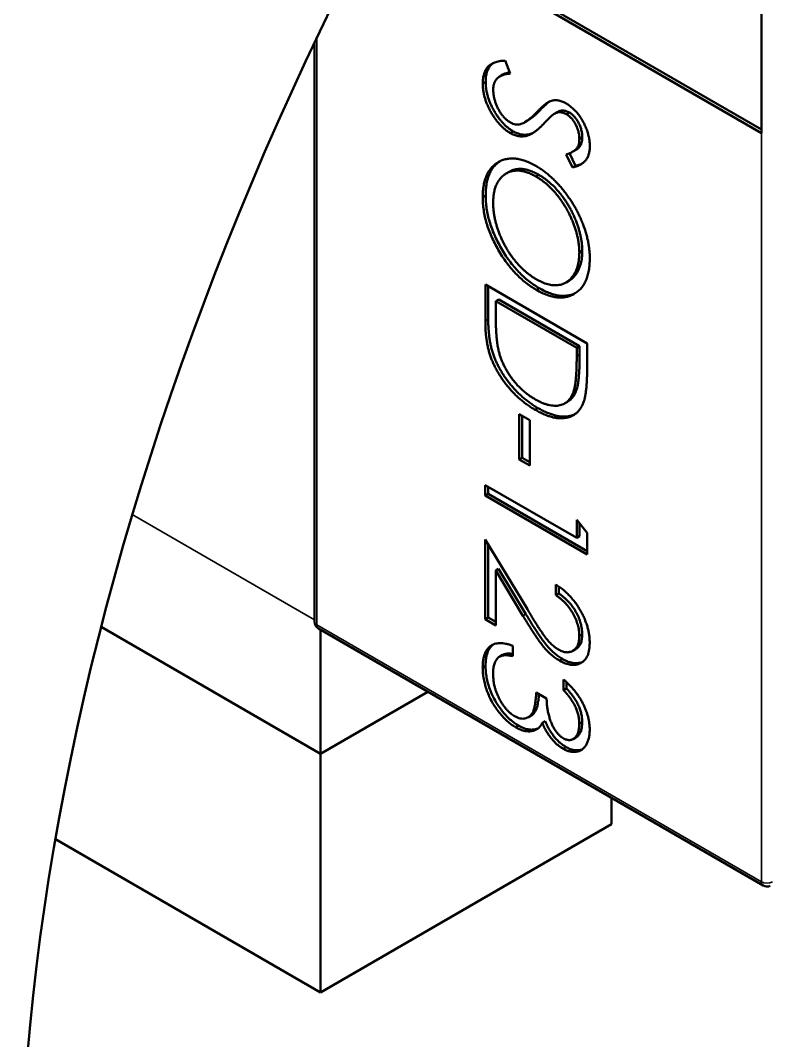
# Model space of a CAD drawing. Header units: millimetres. Extents: x 3137 to 5094, y 789 to 1822.
# Drawn here: x 4171.643 to 4173.457, y 1588.235 to 1590.714 of the extents above; entities that cross this region are included whole.
import ezdxf

# ---------------------------------------------------------------- set-up
doc = ezdxf.new("R2010")
doc.units = ezdxf.units.MM
doc.header["$LTSCALE"] = 1.8
doc.layers.add('외형선(ISO)', color=7, linetype='Continuous', lineweight=50)
doc.layers.add('좁은 외형선(ISO)', color=7, linetype='Continuous', lineweight=35)

msp = doc.modelspace()

# ---------------------------------------------------------------- linework, layer by layer
at = {"layer": '외형선(ISO)'}
for p, q in [((4172.5162, 1590.9761), (4173.4442, 1590.4401)), ((4172.5195, 1590.9824), (4173.4442, 1590.4483)), ((4173.4442, 1590.4401), (4173.4443, 1590.8075)), ((4172.358, 1590.6602), (4172.3578, 1589.2534)), ((4172.8209, 1590.616), (4172.8335, 1590.5846)), ((4172.7739, 1590.5644), (4172.7668, 1590.5603)), ((4172.8159, 1590.582), (4172.8089, 1590.5779)), ((4172.9473, 1590.4906), (4172.9402, 1590.4865)), ((4172.9774, 1590.4898), (4172.9703, 1590.4858)), ((4172.8758, 1590.4702), (4172.8687, 1590.4661)), ((4172.8409, 1590.4441), (4172.8338, 1590.44)), ((4173.0087, 1590.4298), (4173.0016, 1590.4258)), ((4172.9922, 1590.3604), (4172.9776, 1590.391)), ((4172.9929, 1590.399), (4172.9859, 1590.3949)), ((4172.9851, 1590.3563), (4172.9699, 1590.3883)), ((4172.8312, 1590.346), (4172.8241, 1590.3419)), ((4172.9922, 1590.3604), (4172.9851, 1590.3563)), ((4172.903, 1590.3386), (4172.8959, 1590.3345)), ((4172.7739, 1590.2882), (4172.7668, 1590.2841)), ((4173.0086, 1590.1536), (4173.0016, 1590.1495)), ((4172.7731, 1589.9835), (4172.7731, 1590.0721)), ((4172.7731, 1590.0721), (4173.0206, 1589.9291)), ((4172.7801, 1589.9876), (4172.7802, 1590.068)), ((4172.9764, 1590.0812), (4172.9694, 1590.0771)), ((4172.904, 1590.0632), (4172.8969, 1590.0592)), ((4172.8055, 1590.0359), (4172.7985, 1590.0318)), ((4172.9952, 1589.9181), (4172.7985, 1590.0318)), ((4172.7985, 1590.0318), (4172.7985, 1589.999)), ((4173.0023, 1589.9222), (4172.8055, 1590.0359)), ((4173.0023, 1589.9222), (4172.9952, 1589.9181)), ((4173.0023, 1589.9021), (4173.0023, 1589.9222)), ((4173.0206, 1589.9291), (4173.0206, 1589.8714)), ((4172.9952, 1589.8981), (4172.9952, 1589.9181)), ((4172.9953, 1589.8183), (4172.9882, 1589.8143)), ((4172.9007, 1589.772), (4172.8937, 1589.7679)), ((4172.973, 1589.7873), (4172.9659, 1589.7833)), ((4172.8555, 1589.757), (4172.8809, 1589.7423)), ((4172.8555, 1589.6471), (4172.8555, 1589.757)), ((4172.8626, 1589.6512), (4172.8626, 1589.7529)), ((4172.8809, 1589.7423), (4172.8809, 1589.6324)), ((4172.8626, 1589.6512), (4172.8555, 1589.6471)), ((4172.8809, 1589.6324), (4172.8555, 1589.6471)), ((4172.8809, 1589.6406), (4172.8626, 1589.6512)), ((4172.773, 1589.5592), (4172.773, 1589.5848)), ((4172.773, 1589.5848), (4172.9951, 1589.4566)), ((4172.7801, 1589.5633), (4172.7801, 1589.5808)), ((4172.7801, 1589.5633), (4172.773, 1589.5592)), ((4173.0205, 1589.4163), (4172.773, 1589.5592)), ((4173.0205, 1589.4244), (4172.7801, 1589.5633)), ((4172.9951, 1589.5005), (4173.0205, 1589.4691)), ((4172.9951, 1589.4566), (4172.9951, 1589.5005)), ((4173.0022, 1589.4606), (4173.0022, 1589.4918)), ((4172.773, 1589.2588), (4172.773, 1589.453)), ((4172.773, 1589.453), (4172.8754, 1589.283)), ((4173.0022, 1589.4606), (4172.9951, 1589.4566)), ((4173.0205, 1589.4691), (4173.0205, 1589.4163)), ((4172.78, 1589.2629), (4172.7801, 1589.4412)), ((4172.7984, 1589.3771), (4172.7983, 1589.2441)), ((4172.8054, 1589.3812), (4172.7984, 1589.3771)), ((4172.8644, 1589.2674), (4172.7984, 1589.3771)), ((4172.8715, 1589.2715), (4172.8054, 1589.3812)), ((4172.9443, 1589.3174), (4172.9443, 1589.343)), ((4172.9514, 1589.3214), (4172.9514, 1589.3384)), ((4172.9514, 1589.3214), (4172.9443, 1589.3174)), ((4172.78, 1589.2629), (4172.773, 1589.2588)), ((4172.7983, 1589.2441), (4172.773, 1589.2588)), ((4172.7983, 1589.2523), (4172.78, 1589.2629)), ((4172.3727, 1588.9322), (4171.8393, 1589.2403)), ((4172.3678, 1589.2361), (4173.4481, 1588.6122)), ((4172.3727, 1589.2333), (4172.3727, 1588.9322)), ((4173.0085, 1589.2222), (4173.0014, 1589.2181)), ((4172.8396, 1589.1947), (4172.8396, 1589.169)), ((4172.9926, 1589.1861), (4172.9855, 1589.182)), ((4172.8151, 1589.1723), (4172.8081, 1589.1682)), ((4172.9603, 1589.1624), (4172.9532, 1589.1583)), ((4172.7737, 1589.1456), (4172.7666, 1589.1415)), ((4172.9633, 1589.0866), (4172.9633, 1589.1122)), ((4172.9704, 1589.0906), (4172.9704, 1589.106)), ((4172.6334, 1589.0827), (4172.3727, 1588.9322)), ((4172.8967, 1589.0811), (4172.9221, 1589.0664)), ((4172.9704, 1589.0906), (4172.9633, 1589.0866)), ((4172.8848, 1589.0251), (4172.8778, 1589.021)), ((4172.9186, 1589.011), (4172.9115, 1589.007)), ((4173.0085, 1589.0089), (4173.0014, 1589.0048)), ((4172.8535, 1589.0006), (4172.8464, 1588.9965)), ((4172.8975, 1588.9923), (4172.8904, 1588.9882)), ((4172.9934, 1588.9719), (4172.9864, 1588.9679)), ((4172.3726, 1588.9322), (4172.3725, 1588.3525)), ((4172.9695, 1588.9483), (4172.9625, 1588.9442)), ((4173.0796, 1588.825), (4173.0796, 1588.7607)), ((4173.0796, 1588.7607), (4172.3725, 1588.3525)), ((4172.3725, 1588.3525), (4171.7281, 1588.7247))]:
    msp.add_line(p, q, dxfattribs=at)
for centre, start, end in [((4172.3778, 1589.2534), 179.9906, 239.9906), ((4173.4581, 1588.6295), 239.9906, 291.3831)]:
    msp.add_arc(centre, 0.02, start, end, dxfattribs=at)
msp.add_ellipse((4175.1786, 1589.8271), major_axis=(2.5, 4.3301), ratio=0.57735, start_param=5.497787, end_param=8.63938, dxfattribs=at)
for points, knots in [([(4172.7668, 1590.5603), (4172.7669, 1590.5625), (4172.7669, 1590.5667), (4172.7676, 1590.5727), (4172.7685, 1590.5784), (4172.7699, 1590.5836), (4172.7716, 1590.5885), (4172.7738, 1590.593), (4172.7763, 1590.5971), (4172.7792, 1590.6008), (4172.7826, 1590.6042), (4172.7866, 1590.607), (4172.791, 1590.6096), (4172.796, 1590.6117), (4172.8015, 1590.6134), (4172.8075, 1590.6147), (4172.814, 1590.6156), (4172.8186, 1590.6159), (4172.8209, 1590.616)], [0, 0, 0, 0, 0.057208, 0.113696, 0.169178, 0.224159, 0.27872, 0.333794, 0.389241, 0.445822, 0.503704, 0.564294, 0.627975, 0.695038, 0.765373, 0.839611, 0.917538, 1, 1, 1, 1]), ([(4172.7739, 1590.5644), (4172.7739, 1590.5666), (4172.774, 1590.5708), (4172.7746, 1590.5768), (4172.7755, 1590.5825), (4172.777, 1590.5877), (4172.7787, 1590.5926), (4172.7808, 1590.597), (4172.7834, 1590.6011), (4172.7863, 1590.6049), (4172.7893, 1590.6079), (4172.7914, 1590.6095), (4172.7923, 1590.6101)], [0, 0, 0, 0, 0.0572083, 0.1136961, 0.1691779, 0.2241592, 0.2787199, 0.3337942, 0.3892415, 0.4458221, 0.5037043, 0.5440459, 0.5440459, 0.5440459, 0.5440459]), ([(4172.8323, 1590.5876), (4172.8318, 1590.5875), (4172.8284, 1590.5869), (4172.8228, 1590.5854), (4172.818, 1590.5832), (4172.8159, 1590.582)], [0.1355581, 0.1355581, 0.1355581, 0.1355581, 0.1590043, 0.3046461, 0.4281712, 0.4281712, 0.4281712, 0.4281712]), ([(4172.8409, 1590.4441), (4172.8386, 1590.4454), (4172.8342, 1590.4481), (4172.8278, 1590.453), (4172.8215, 1590.4585), (4172.8155, 1590.4646), (4172.8097, 1590.4713), (4172.8041, 1590.4787), (4172.7988, 1590.4866), (4172.7937, 1590.4951), (4172.7891, 1590.5038), (4172.785, 1590.5126), (4172.7816, 1590.5214), (4172.7788, 1590.5301), (4172.7766, 1590.5388), (4172.775, 1590.5474), (4172.774, 1590.5561), (4172.7739, 1590.5616), (4172.7739, 1590.5644)], [0, 0, 0, 0, 0.061484, 0.121775, 0.18092, 0.240256, 0.300114, 0.361146, 0.423501, 0.488669, 0.553954, 0.617581, 0.680238, 0.742187, 0.804663, 0.868259, 0.93302, 1, 1, 1, 1]), ([(4172.8335, 1590.5846), (4172.8302, 1590.5842), (4172.824, 1590.5835), (4172.8155, 1590.5812), (4172.8084, 1590.5779), (4172.8025, 1590.5735), (4172.7979, 1590.5682), (4172.7946, 1590.5617), (4172.7926, 1590.5543), (4172.7923, 1590.5485), (4172.7922, 1590.5457)], [0, 0, 0, 0, 0.159004, 0.304646, 0.438547, 0.562322, 0.677433, 0.786897, 0.893611, 1, 1, 1, 1]), ([(4172.8338, 1590.44), (4172.8316, 1590.4414), (4172.8272, 1590.444), (4172.8207, 1590.449), (4172.8145, 1590.4544), (4172.8085, 1590.4605), (4172.8026, 1590.4672), (4172.7971, 1590.4746), (4172.7917, 1590.4825), (4172.7867, 1590.491), (4172.782, 1590.4997), (4172.7779, 1590.5085), (4172.7745, 1590.5173), (4172.7717, 1590.526), (4172.7695, 1590.5347), (4172.7679, 1590.5433), (4172.767, 1590.552), (4172.7669, 1590.5575), (4172.7668, 1590.5603)], [0, 0, 0, 0, 0.061484, 0.121775, 0.18092, 0.240256, 0.300114, 0.361146, 0.423501, 0.488669, 0.553954, 0.617581, 0.680238, 0.742187, 0.804663, 0.868259, 0.93302, 1, 1, 1, 1]), ([(4172.7922, 1590.5457), (4172.7923, 1590.5431), (4172.7924, 1590.5381), (4172.7935, 1590.5301), (4172.7953, 1590.522), (4172.7978, 1590.5138), (4172.8009, 1590.5057), (4172.8046, 1590.4981), (4172.8087, 1590.4909), (4172.8134, 1590.4843), (4172.8183, 1590.4785), (4172.8234, 1590.4732), (4172.8288, 1590.4689), (4172.8323, 1590.4666), (4172.8341, 1590.4655)], [0, 0, 0, 0, 0.091264, 0.18093, 0.270088, 0.360156, 0.448343, 0.532666, 0.613834, 0.693982, 0.772716, 0.849335, 0.923967, 1, 1, 1, 1]), ([(4172.8979, 1590.4904), (4172.8998, 1590.4923), (4172.9033, 1590.496), (4172.9086, 1590.501), (4172.9134, 1590.5055), (4172.9178, 1590.5092), (4172.9218, 1590.5123), (4172.9254, 1590.5149), (4172.9286, 1590.5166), (4172.9306, 1590.5174), (4172.9316, 1590.5178)], [0, 0, 0, 0, 0.181535, 0.347082, 0.495568, 0.628357, 0.74552, 0.845831, 0.930782, 1, 1, 1, 1]), ([(4172.905, 1590.4945), (4172.9068, 1590.4964), (4172.9104, 1590.5001), (4172.9156, 1590.5051), (4172.9205, 1590.5095), (4172.9249, 1590.5133), (4172.928, 1590.5157), (4172.9296, 1590.5169), (4172.9299, 1590.5171)], [0, 0, 0, 0, 0.1815353, 0.3470817, 0.4955678, 0.6283573, 0.7455197, 0.7689274, 0.7689274, 0.7689274, 0.7689274]), ([(4172.9316, 1590.5178), (4172.933, 1590.5182), (4172.9359, 1590.519), (4172.9404, 1590.5197), (4172.945, 1590.5199), (4172.9497, 1590.5193), (4172.9544, 1590.5184), (4172.9593, 1590.5169), (4172.9642, 1590.5148), (4172.9676, 1590.5129), (4172.9693, 1590.512)], [0, 0, 0, 0, 0.133507, 0.262559, 0.388264, 0.512667, 0.633722, 0.755394, 0.877553, 1, 1, 1, 1]), ([(4172.8584, 1590.4617), (4172.8599, 1590.4622), (4172.8628, 1590.4631), (4172.8673, 1590.4652), (4172.8718, 1590.468), (4172.8767, 1590.4712), (4172.8817, 1590.4752), (4172.887, 1590.4796), (4172.8924, 1590.4848), (4172.896, 1590.4885), (4172.8979, 1590.4904)], [0, 0, 0, 0, 0.090279, 0.18953, 0.299198, 0.418926, 0.548376, 0.688136, 0.839084, 1, 1, 1, 1]), ([(4172.8758, 1590.4702), (4172.8768, 1590.4707), (4172.8794, 1590.4724), (4172.8838, 1590.4753), (4172.8888, 1590.4792), (4172.8941, 1590.4837), (4172.8995, 1590.4889), (4172.9031, 1590.4926), (4172.905, 1590.4945)], [0.2277541, 0.2277541, 0.2277541, 0.2277541, 0.2991979, 0.4189259, 0.5483763, 0.6881364, 0.8390835, 1, 1, 1, 1]), ([(4172.9703, 1590.4858), (4172.969, 1590.4865), (4172.9663, 1590.488), (4172.9624, 1590.4893), (4172.9585, 1590.4904), (4172.9546, 1590.4909), (4172.9507, 1590.4906), (4172.9466, 1590.4896), (4172.9425, 1590.4879), (4172.9397, 1590.4863), (4172.9383, 1590.4854)], [0, 0, 0, 0, 0.107285, 0.214746, 0.322939, 0.434116, 0.553412, 0.686073, 0.834256, 1, 1, 1, 1]), ([(4172.9774, 1590.4898), (4172.976, 1590.4906), (4172.9734, 1590.492), (4172.9695, 1590.4934), (4172.9656, 1590.4945), (4172.9617, 1590.4949), (4172.9577, 1590.4947), (4172.9537, 1590.4937), (4172.9495, 1590.492), (4172.9468, 1590.4903), (4172.9454, 1590.4895)], [0, 0, 0, 0, 0.107285, 0.214746, 0.322939, 0.434116, 0.553412, 0.686073, 0.834256, 1, 1, 1, 1]), ([(4172.9693, 1590.512), (4172.9719, 1590.5104), (4172.9771, 1590.5072), (4172.9846, 1590.501), (4172.9919, 1590.494), (4172.9987, 1590.4862), (4173.0049, 1590.4775), (4173.0106, 1590.4683), (4173.0154, 1590.4585), (4173.0196, 1590.4484), (4173.0228, 1590.4381), (4173.0253, 1590.4279), (4173.0267, 1590.4178), (4173.0269, 1590.4115), (4173.027, 1590.4082)], [0, 0, 0, 0, 0.083785, 0.16578, 0.24628, 0.327461, 0.408797, 0.489715, 0.571376, 0.655523, 0.741019, 0.826547, 0.911989, 1, 1, 1, 1]), ([(4173.0087, 1590.4298), (4173.0086, 1590.4328), (4173.0084, 1590.4386), (4173.0066, 1590.4478), (4173.0038, 1590.4567), (4172.9998, 1590.4652), (4172.9951, 1590.4731), (4172.9897, 1590.48), (4172.9837, 1590.4858), (4172.9795, 1590.4885), (4172.9774, 1590.4898)], [0, 0, 0, 0, 0.143073, 0.275903, 0.402371, 0.528414, 0.650356, 0.765895, 0.880774, 1, 1, 1, 1]), ([(4172.8341, 1590.4655), (4172.8362, 1590.4644), (4172.8404, 1590.4622), (4172.8466, 1590.4607), (4172.8527, 1590.4604), (4172.8565, 1590.4613), (4172.8584, 1590.4617)], [0, 0, 0, 0, 0.234723, 0.477158, 0.728556, 1, 1, 1, 1]), ([(4172.9383, 1590.4854), (4172.9378, 1590.485), (4172.9367, 1590.4842), (4172.9348, 1590.4826), (4172.9325, 1590.4803), (4172.9296, 1590.4776), (4172.9263, 1590.4743), (4172.9225, 1590.4704), (4172.9182, 1590.466), (4172.9153, 1590.4629), (4172.9137, 1590.4612)], [0, 0, 0, 0, 0.052594, 0.124952, 0.218094, 0.333502, 0.468789, 0.624938, 0.801683, 1, 1, 1, 1]), ([(4173.0016, 1590.4258), (4173.0015, 1590.4288), (4173.0014, 1590.4345), (4172.9996, 1590.4437), (4172.9967, 1590.4526), (4172.9927, 1590.4611), (4172.988, 1590.4691), (4172.9826, 1590.476), (4172.9766, 1590.4817), (4172.9724, 1590.4844), (4172.9703, 1590.4858)], [0, 0, 0, 0, 0.143073, 0.275903, 0.402371, 0.528414, 0.650356, 0.765895, 0.880774, 1, 1, 1, 1]), ([(4172.9137, 1590.4612), (4172.9117, 1590.4592), (4172.9079, 1590.4554), (4172.9022, 1590.4502), (4172.8967, 1590.4456), (4172.8913, 1590.4418), (4172.8861, 1590.4385), (4172.881, 1590.4359), (4172.8761, 1590.4339), (4172.8699, 1590.4324), (4172.8622, 1590.4316), (4172.8527, 1590.4325), (4172.8433, 1590.4351), (4172.8369, 1590.4384), (4172.8338, 1590.44)], [0, 0, 0, 0, 0.096972, 0.187773, 0.272396, 0.351321, 0.424335, 0.491909, 0.554233, 0.611268, 0.716348, 0.81454, 0.908495, 1, 1, 1, 1]), ([(4172.89, 1590.441), (4172.8893, 1590.4407), (4172.887, 1590.4396), (4172.8832, 1590.438), (4172.8769, 1590.4365), (4172.8692, 1590.4357), (4172.8598, 1590.4366), (4172.8504, 1590.4392), (4172.844, 1590.4425), (4172.8409, 1590.4441)], [0.4645023, 0.4645023, 0.4645023, 0.4645023, 0.4919088, 0.5542332, 0.6112677, 0.7163478, 0.8145401, 0.9084955, 1, 1, 1, 1]), ([(4172.9699, 1590.3883), (4172.9714, 1590.3888), (4172.9745, 1590.3897), (4172.9787, 1590.3914), (4172.9825, 1590.393), (4172.9859, 1590.3949), (4172.9889, 1590.3967), (4172.9915, 1590.3986), (4172.9936, 1590.4007), (4172.996, 1590.4035), (4172.9983, 1590.4073), (4173.0002, 1590.4127), (4173.0014, 1590.4189), (4173.0015, 1590.4235), (4173.0016, 1590.4258)], [0, 0, 0, 0, 0.098469, 0.189629, 0.274184, 0.352183, 0.423199, 0.488551, 0.548473, 0.60144, 0.701198, 0.799592, 0.898545, 1, 1, 1, 1]), ([(4172.9929, 1590.399), (4172.993, 1590.399), (4172.994, 1590.3996), (4172.9959, 1590.4008), (4172.9985, 1590.4027), (4173.0007, 1590.4048), (4173.003, 1590.4076), (4173.0053, 1590.4114), (4173.0073, 1590.4168), (4173.0085, 1590.423), (4173.0086, 1590.4275), (4173.0087, 1590.4298)], [0.3504113, 0.3504113, 0.3504113, 0.3504113, 0.3521832, 0.4231989, 0.4885509, 0.5484733, 0.6014402, 0.7011981, 0.7995918, 0.8985451, 1, 1, 1, 1]), ([(4173.027, 1590.4082), (4173.0269, 1590.4049), (4173.0267, 1590.3983), (4173.025, 1590.3895), (4173.0221, 1590.3817), (4173.0188, 1590.3759), (4173.0156, 1590.3719), (4173.0126, 1590.369), (4173.0092, 1590.3664), (4173.0053, 1590.3639), (4173.0009, 1590.3617), (4172.9961, 1590.3597), (4172.9908, 1590.3578), (4172.987, 1590.3568), (4172.9851, 1590.3563)], [0, 0, 0, 0, 0.107233, 0.213252, 0.31883, 0.426794, 0.483646, 0.543604, 0.608308, 0.677127, 0.750686, 0.828713, 0.91219, 1, 1, 1, 1]), ([(4172.7668, 1590.2841), (4172.7669, 1590.2892), (4172.7671, 1590.2993), (4172.769, 1590.3132), (4172.7719, 1590.3259), (4172.776, 1590.3373), (4172.7813, 1590.3473), (4172.7879, 1590.3561), (4172.7956, 1590.3635), (4172.8044, 1590.3696), (4172.8139, 1590.3742), (4172.8242, 1590.3772), (4172.8349, 1590.3785), (4172.8462, 1590.3782), (4172.8578, 1590.3763), (4172.8701, 1590.3726), (4172.8828, 1590.3674), (4172.8914, 1590.3627), (4172.8958, 1590.3602)], [0, 0, 0, 0, 0.065819, 0.129747, 0.192072, 0.253459, 0.31457, 0.37628, 0.439026, 0.503267, 0.567493, 0.629705, 0.691, 0.751452, 0.812004, 0.87315, 0.935635, 1, 1, 1, 1]), ([(4172.7739, 1590.2882), (4172.774, 1590.2933), (4172.7742, 1590.3034), (4172.776, 1590.3173), (4172.7789, 1590.33), (4172.7831, 1590.3414), (4172.7884, 1590.3514), (4172.7949, 1590.3602), (4172.8018, 1590.3667), (4172.8065, 1590.3702), (4172.8084, 1590.3715)], [0, 0, 0, 0, 0.0658189, 0.1297465, 0.192072, 0.2534594, 0.3145696, 0.3762799, 0.4390257, 0.4809771, 0.4809771, 0.4809771, 0.4809771]), ([(4173.0089, 1590.3663), (4173.0086, 1590.3662), (4173.0068, 1590.3653), (4173.0031, 1590.3638), (4172.9979, 1590.3619), (4172.9941, 1590.3609), (4172.9922, 1590.3604)], [0.7360562, 0.7360562, 0.7360562, 0.7360562, 0.7506856, 0.8287134, 0.9121903, 1, 1, 1, 1]), ([(4172.8959, 1590.3345), (4172.8923, 1590.3365), (4172.8853, 1590.3404), (4172.875, 1590.3445), (4172.8651, 1590.3475), (4172.8556, 1590.3489), (4172.8465, 1590.349), (4172.8379, 1590.3477), (4172.8298, 1590.345), (4172.8221, 1590.3409), (4172.8151, 1590.3357), (4172.809, 1590.3294), (4172.8038, 1590.3222), (4172.7995, 1590.3138), (4172.7962, 1590.3045), (4172.7939, 1590.2941), (4172.7924, 1590.2828), (4172.7922, 1590.2746), (4172.7922, 1590.2705)], [0, 0, 0, 0, 0.064504, 0.126899, 0.187747, 0.24815, 0.308586, 0.369583, 0.431827, 0.49618, 0.560668, 0.623504, 0.68526, 0.746537, 0.808327, 0.870486, 0.934317, 1, 1, 1, 1]), ([(4172.903, 1590.3386), (4172.8994, 1590.3406), (4172.8924, 1590.3444), (4172.8821, 1590.3486), (4172.8721, 1590.3516), (4172.8627, 1590.353), (4172.8536, 1590.3531), (4172.845, 1590.3518), (4172.8375, 1590.3493), (4172.8331, 1590.3471), (4172.8312, 1590.346)], [0, 0, 0, 0, 0.064504, 0.1268993, 0.1877465, 0.2481497, 0.3085861, 0.369583, 0.431827, 0.4799365, 0.4799365, 0.4799365, 0.4799365]), ([(4172.8958, 1590.3602), (4172.8987, 1590.3585), (4172.9046, 1590.355), (4172.9133, 1590.349), (4172.9218, 1590.3425), (4172.9302, 1590.3355), (4172.9384, 1590.3279), (4172.9465, 1590.3199), (4172.9543, 1590.3113), (4172.962, 1590.3022), (4172.9694, 1590.2928), (4172.9764, 1590.283), (4172.9831, 1590.2732), (4172.9892, 1590.263), (4172.995, 1590.2527), (4173.0003, 1590.2421), (4173.0053, 1590.2313), (4173.0098, 1590.2204), (4173.0138, 1590.2094), (4173.0173, 1590.1985), (4173.0203, 1590.1877), (4173.0227, 1590.1771), (4173.0246, 1590.1666), (4173.0259, 1590.1563), (4173.0268, 1590.146), (4173.0269, 1590.1394), (4173.027, 1590.1361)], [0, 0, 0, 0, 0.043209, 0.085873, 0.12812, 0.170152, 0.211918, 0.253753, 0.296006, 0.338443, 0.381015, 0.42282, 0.464089, 0.505126, 0.545975, 0.586985, 0.628339, 0.670084, 0.711992, 0.753039, 0.794049, 0.834886, 0.875498, 0.916547, 0.958004, 1, 1, 1, 1]), ([(4173.0016, 1590.1495), (4173.0015, 1590.1522), (4173.0015, 1590.1577), (4173.0007, 1590.1661), (4172.9997, 1590.1747), (4172.9981, 1590.1834), (4172.9961, 1590.1922), (4172.9937, 1590.2012), (4172.9908, 1590.2104), (4172.9875, 1590.2196), (4172.9838, 1590.2288), (4172.9798, 1590.2378), (4172.9755, 1590.2467), (4172.9709, 1590.2552), (4172.9659, 1590.2636), (4172.9607, 1590.2718), (4172.9552, 1590.2797), (4172.9493, 1590.2873), (4172.9433, 1590.2947), (4172.937, 1590.3017), (4172.9306, 1590.3082), (4172.924, 1590.3143), (4172.9172, 1590.3201), (4172.9103, 1590.3253), (4172.9031, 1590.3303), (4172.8983, 1590.3331), (4172.8959, 1590.3345)], [0, 0, 0, 0, 0.042023, 0.083645, 0.124984, 0.166247, 0.207702, 0.249631, 0.291742, 0.334743, 0.37746, 0.419556, 0.461044, 0.502096, 0.542891, 0.583801, 0.624864, 0.666225, 0.707399, 0.748557, 0.789655, 0.83074, 0.87207, 0.913993, 0.956498, 1, 1, 1, 1]), ([(4173.0086, 1590.1536), (4173.0086, 1590.1563), (4173.0086, 1590.1618), (4173.0078, 1590.1702), (4173.0067, 1590.1788), (4173.0052, 1590.1874), (4173.0031, 1590.1963), (4173.0008, 1590.2053), (4172.9978, 1590.2145), (4172.9945, 1590.2237), (4172.9909, 1590.2329), (4172.9869, 1590.2419), (4172.9826, 1590.2507), (4172.9779, 1590.2593), (4172.973, 1590.2677), (4172.9678, 1590.2759), (4172.9622, 1590.2838), (4172.9564, 1590.2914), (4172.9503, 1590.2987), (4172.9441, 1590.3058), (4172.9376, 1590.3123), (4172.931, 1590.3184), (4172.9243, 1590.3242), (4172.9173, 1590.3294), (4172.9102, 1590.3344), (4172.9054, 1590.3372), (4172.903, 1590.3386)], [0, 0, 0, 0, 0.042023, 0.083645, 0.124984, 0.166247, 0.207702, 0.249631, 0.291742, 0.334743, 0.37746, 0.419556, 0.461044, 0.502096, 0.542891, 0.583801, 0.624864, 0.666225, 0.707399, 0.748557, 0.789655, 0.83074, 0.87207, 0.913993, 0.956498, 1, 1, 1, 1]), ([(4172.8969, 1590.0592), (4172.8925, 1590.0619), (4172.8837, 1590.0672), (4172.8708, 1590.0768), (4172.8585, 1590.0873), (4172.8466, 1590.0989), (4172.8352, 1590.1116), (4172.8244, 1590.1254), (4172.8141, 1590.1403), (4172.8045, 1590.156), (4172.7957, 1590.1721), (4172.788, 1590.1884), (4172.7813, 1590.2046), (4172.7761, 1590.2208), (4172.7718, 1590.2368), (4172.769, 1590.2528), (4172.7671, 1590.2687), (4172.7669, 1590.2789), (4172.7668, 1590.2841)], [0, 0, 0, 0, 0.065227, 0.128569, 0.19032, 0.251378, 0.312388, 0.373789, 0.436431, 0.500567, 0.564687, 0.627136, 0.688455, 0.749246, 0.810155, 0.871671, 0.934773, 1, 1, 1, 1]), ([(4172.904, 1590.0632), (4172.8996, 1590.0659), (4172.8908, 1590.0713), (4172.8779, 1590.0808), (4172.8655, 1590.0913), (4172.8537, 1590.103), (4172.8423, 1590.1157), (4172.8315, 1590.1295), (4172.8212, 1590.1443), (4172.8116, 1590.16), (4172.8027, 1590.1762), (4172.795, 1590.1925), (4172.7884, 1590.2087), (4172.7831, 1590.2249), (4172.7789, 1590.2409), (4172.776, 1590.2568), (4172.7742, 1590.2727), (4172.774, 1590.283), (4172.7739, 1590.2882)], [0, 0, 0, 0, 0.065227, 0.128569, 0.19032, 0.251378, 0.312388, 0.373789, 0.436431, 0.500567, 0.564687, 0.627136, 0.688455, 0.749246, 0.810155, 0.871671, 0.934773, 1, 1, 1, 1]), ([(4172.7922, 1590.2705), (4172.7922, 1590.2676), (4172.7923, 1590.262), (4172.7929, 1590.2533), (4172.794, 1590.2444), (4172.7956, 1590.2355), (4172.7975, 1590.2266), (4172.7998, 1590.2175), (4172.8027, 1590.2084), (4172.8059, 1590.1991), (4172.8095, 1590.19), (4172.8134, 1590.181), (4172.8177, 1590.1723), (4172.8222, 1590.1637), (4172.8271, 1590.1554), (4172.8323, 1590.1473), (4172.8379, 1590.1395), (4172.8437, 1590.1318), (4172.8497, 1590.1245), (4172.856, 1590.1175), (4172.8624, 1590.111), (4172.869, 1590.1049), (4172.8758, 1590.0992), (4172.8827, 1590.094), (4172.8898, 1590.089), (4172.8946, 1590.0862), (4172.897, 1590.0848)], [0, 0, 0, 0, 0.043633, 0.086538, 0.129177, 0.171436, 0.213416, 0.255266, 0.297369, 0.339941, 0.382347, 0.423953, 0.464871, 0.505572, 0.546003, 0.586568, 0.627065, 0.668271, 0.709549, 0.750428, 0.791096, 0.832027, 0.873136, 0.914611, 0.956956, 1, 1, 1, 1]), ([(4172.897, 1590.0848), (4172.8994, 1590.0834), (4172.9042, 1590.0807), (4172.9112, 1590.0775), (4172.9181, 1590.0748), (4172.9248, 1590.0727), (4172.9313, 1590.0712), (4172.9376, 1590.0704), (4172.9438, 1590.0702), (4172.9497, 1590.0705), (4172.9555, 1590.0715), (4172.961, 1590.0731), (4172.9661, 1590.0753), (4172.971, 1590.0779), (4172.9756, 1590.0813), (4172.9798, 1590.0852), (4172.9838, 1590.0897), (4172.9874, 1590.0948), (4172.9908, 1590.1003), (4172.9936, 1590.1062), (4172.9961, 1590.1125), (4172.9981, 1590.1191), (4172.9997, 1590.1262), (4173.0007, 1590.1336), (4173.0015, 1590.1413), (4173.0015, 1590.1468), (4173.0016, 1590.1495)], [0, 0, 0, 0, 0.042915, 0.08513, 0.126473, 0.167453, 0.207976, 0.248249, 0.28875, 0.32967, 0.370537, 0.411129, 0.451819, 0.492406, 0.533486, 0.575263, 0.617441, 0.660672, 0.70394, 0.746868, 0.789079, 0.831104, 0.873238, 0.915166, 0.957381, 1, 1, 1, 1]), ([(4172.9764, 1590.0812), (4172.977, 1590.0815), (4172.9791, 1590.0828), (4172.9826, 1590.0854), (4172.9869, 1590.0893), (4172.9909, 1590.0938), (4172.9945, 1590.0989), (4172.9978, 1590.1044), (4173.0007, 1590.1103), (4173.0031, 1590.1166), (4173.0052, 1590.1232), (4173.0067, 1590.1303), (4173.0078, 1590.1377), (4173.0086, 1590.1454), (4173.0086, 1590.1509), (4173.0086, 1590.1536)], [0.4790833, 0.4790833, 0.4790833, 0.4790833, 0.4924059, 0.5334859, 0.5752631, 0.6174406, 0.6606717, 0.7039402, 0.7468675, 0.7890793, 0.831104, 0.873238, 0.9151658, 0.9573807, 1, 1, 1, 1]), ([(4173.027, 1590.1361), (4173.0268, 1590.1309), (4173.0266, 1590.1206), (4173.0249, 1590.1064), (4173.0218, 1590.0935), (4173.0178, 1590.0818), (4173.0125, 1590.0717), (4173.006, 1590.0628), (4172.9983, 1590.0553), (4172.9895, 1590.0492), (4172.9799, 1590.0446), (4172.9697, 1590.0415), (4172.9589, 1590.0402), (4172.9476, 1590.0406), (4172.9357, 1590.0426), (4172.9232, 1590.0465), (4172.9103, 1590.0518), (4172.9014, 1590.0567), (4172.8969, 1590.0592)], [0, 0, 0, 0, 0.06657, 0.130749, 0.193413, 0.254989, 0.316114, 0.377262, 0.439401, 0.502971, 0.566525, 0.628231, 0.689091, 0.749345, 0.81017, 0.87161, 0.934869, 1, 1, 1, 1]), ([(4172.9926, 1590.0515), (4172.9907, 1590.0505), (4172.9856, 1590.0482), (4172.9768, 1590.0456), (4172.966, 1590.0443), (4172.9546, 1590.0447), (4172.9428, 1590.0467), (4172.9303, 1590.0506), (4172.9173, 1590.0559), (4172.9085, 1590.0608), (4172.904, 1590.0632)], [0.5285381, 0.5285381, 0.5285381, 0.5285381, 0.566525, 0.6282311, 0.6890906, 0.7493447, 0.8101696, 0.8716098, 0.9348692, 1, 1, 1, 1]), ([(4172.7985, 1589.999), (4172.7985, 1589.9942), (4172.7985, 1589.9852), (4172.7988, 1589.972), (4172.7993, 1589.9598), (4172.8, 1589.9486), (4172.8009, 1589.9384), (4172.8019, 1589.9293), (4172.8031, 1589.9212), (4172.8042, 1589.916), (4172.8047, 1589.9137)], [0, 0, 0, 0, 0.171901, 0.330628, 0.475549, 0.606746, 0.725024, 0.829742, 0.921323, 1, 1, 1, 1]), ([(4172.8937, 1589.7679), (4172.8906, 1589.7698), (4172.8846, 1589.7733), (4172.8757, 1589.7794), (4172.8671, 1589.7857), (4172.8588, 1589.7925), (4172.8507, 1589.7997), (4172.8429, 1589.8074), (4172.8354, 1589.8153), (4172.8282, 1589.8237), (4172.8214, 1589.8323), (4172.815, 1589.841), (4172.8091, 1589.8498), (4172.8036, 1589.8587), (4172.7987, 1589.8676), (4172.7941, 1589.8766), (4172.7901, 1589.8857), (4172.7864, 1589.895), (4172.7832, 1589.9045), (4172.7805, 1589.9144), (4172.7782, 1589.9247), (4172.7763, 1589.9356), (4172.7748, 1589.9469), (4172.7738, 1589.9587), (4172.7732, 1589.9711), (4172.7731, 1589.9793), (4172.7731, 1589.9835)], [0, 0, 0, 0, 0.046081, 0.090807, 0.134295, 0.177024, 0.218823, 0.260244, 0.30108, 0.341614, 0.381583, 0.42012, 0.458075, 0.494738, 0.531195, 0.566934, 0.602713, 0.638327, 0.674853, 0.713467, 0.754442, 0.797815, 0.843989, 0.893072, 0.944963, 1, 1, 1, 1]), ([(4172.9007, 1589.772), (4172.8977, 1589.7738), (4172.8917, 1589.7774), (4172.8828, 1589.7835), (4172.8742, 1589.7898), (4172.8658, 1589.7966), (4172.8578, 1589.8038), (4172.85, 1589.8114), (4172.8425, 1589.8194), (4172.8353, 1589.8278), (4172.8285, 1589.8364), (4172.8221, 1589.8451), (4172.8162, 1589.8539), (4172.8107, 1589.8628), (4172.8057, 1589.8717), (4172.8012, 1589.8807), (4172.7971, 1589.8898), (4172.7934, 1589.899), (4172.7902, 1589.9085), (4172.7875, 1589.9184), (4172.7853, 1589.9288), (4172.7834, 1589.9397), (4172.7819, 1589.951), (4172.7809, 1589.9628), (4172.7802, 1589.9751), (4172.7802, 1589.9834), (4172.7801, 1589.9876)], [0, 0, 0, 0, 0.046081, 0.090807, 0.134295, 0.177024, 0.218823, 0.260244, 0.30108, 0.341614, 0.381583, 0.42012, 0.458075, 0.494738, 0.531195, 0.566934, 0.602713, 0.638327, 0.674853, 0.713467, 0.754442, 0.797815, 0.843989, 0.893072, 0.944963, 1, 1, 1, 1]), ([(4172.8047, 1589.9137), (4172.8055, 1589.9106), (4172.8071, 1589.9045), (4172.81, 1589.8954), (4172.8134, 1589.8866), (4172.8172, 1589.8778), (4172.8214, 1589.8693), (4172.8261, 1589.8609), (4172.8313, 1589.8527), (4172.8369, 1589.8447), (4172.8429, 1589.8369), (4172.8492, 1589.8295), (4172.8558, 1589.8225), (4172.8628, 1589.8159), (4172.8701, 1589.8097), (4172.8777, 1589.8039), (4172.8856, 1589.7984), (4172.891, 1589.7952), (4172.8937, 1589.7936)], [0, 0, 0, 0, 0.062415, 0.123338, 0.183125, 0.241783, 0.300579, 0.35968, 0.418882, 0.479531, 0.540851, 0.602303, 0.664463, 0.727806, 0.792895, 0.859672, 0.928464, 1, 1, 1, 1]), ([(4172.9882, 1589.8143), (4172.9888, 1589.8163), (4172.99, 1589.8207), (4172.9914, 1589.8283), (4172.9925, 1589.8369), (4172.9935, 1589.8468), (4172.9942, 1589.8579), (4172.9948, 1589.8702), (4172.9951, 1589.8837), (4172.9952, 1589.8931), (4172.9952, 1589.8981)], [0, 0, 0, 0, 0.084319, 0.179285, 0.286583, 0.405111, 0.535593, 0.67819, 0.832976, 1, 1, 1, 1]), ([(4172.9953, 1589.8183), (4172.9959, 1589.8204), (4172.9971, 1589.8248), (4172.9984, 1589.8323), (4172.9996, 1589.841), (4173.0006, 1589.8509), (4173.0013, 1589.862), (4173.0019, 1589.8743), (4173.0022, 1589.8878), (4173.0022, 1589.8972), (4173.0023, 1589.9021)], [0, 0, 0, 0, 0.084319, 0.179285, 0.286583, 0.405111, 0.535593, 0.67819, 0.832976, 1, 1, 1, 1]), ([(4173.0206, 1589.8714), (4173.0205, 1589.8664), (4173.0205, 1589.8568), (4173.0201, 1589.843), (4173.0194, 1589.8304), (4173.0184, 1589.8191), (4173.0172, 1589.809), (4173.0157, 1589.8001), (4173.0139, 1589.7925), (4173.0124, 1589.788), (4173.0116, 1589.7859)], [0, 0, 0, 0, 0.164289, 0.317406, 0.458844, 0.589367, 0.707831, 0.81577, 0.91288, 1, 1, 1, 1]), ([(4172.8937, 1589.7936), (4172.8966, 1589.7919), (4172.9023, 1589.7887), (4172.9107, 1589.7849), (4172.9187, 1589.7818), (4172.9264, 1589.7796), (4172.9338, 1589.7781), (4172.9408, 1589.7775), (4172.9476, 1589.7775), (4172.954, 1589.7786), (4172.96, 1589.7803), (4172.9655, 1589.7828), (4172.9705, 1589.7862), (4172.9752, 1589.7901), (4172.9792, 1589.7951), (4172.9827, 1589.8006), (4172.9858, 1589.8071), (4172.9874, 1589.8118), (4172.9882, 1589.8143)], [0, 0, 0, 0, 0.070151, 0.137813, 0.203226, 0.267174, 0.330024, 0.391794, 0.453084, 0.514334, 0.575, 0.634865, 0.694116, 0.753442, 0.813126, 0.87408, 0.936007, 1, 1, 1, 1]), ([(4172.973, 1589.7873), (4172.9746, 1589.7882), (4172.9778, 1589.7904), (4172.9822, 1589.7942), (4172.9862, 1589.7991), (4172.9898, 1589.8047), (4172.9929, 1589.8112), (4172.9945, 1589.8159), (4172.9953, 1589.8183)], [0.6402326, 0.6402326, 0.6402326, 0.6402326, 0.6941163, 0.7534416, 0.8131258, 0.8740797, 0.936007, 1, 1, 1, 1]), ([(4173.0116, 1589.7859), (4173.0105, 1589.7832), (4173.0084, 1589.778), (4173.0043, 1589.771), (4172.9997, 1589.7649), (4172.9945, 1589.7596), (4172.9887, 1589.7554), (4172.9824, 1589.7519), (4172.9754, 1589.7494), (4172.9679, 1589.7478), (4172.96, 1589.747), (4172.9516, 1589.7472), (4172.9428, 1589.7483), (4172.9337, 1589.7504), (4172.9242, 1589.7533), (4172.9144, 1589.7573), (4172.9041, 1589.7621), (4172.8972, 1589.766), (4172.8937, 1589.7679)], [0, 0, 0, 0, 0.061545, 0.121694, 0.181155, 0.239875, 0.298702, 0.357647, 0.417605, 0.478494, 0.540407, 0.602345, 0.665004, 0.728559, 0.793651, 0.860534, 0.929236, 1, 1, 1, 1]), ([(4172.99, 1589.7564), (4172.9898, 1589.7563), (4172.9874, 1589.7552), (4172.9825, 1589.7535), (4172.975, 1589.7519), (4172.967, 1589.7511), (4172.9587, 1589.7512), (4172.9499, 1589.7524), (4172.9408, 1589.7545), (4172.9313, 1589.7574), (4172.9214, 1589.7614), (4172.9112, 1589.7662), (4172.9043, 1589.7701), (4172.9007, 1589.772)], [0.3522981, 0.3522981, 0.3522981, 0.3522981, 0.3576474, 0.4176048, 0.478494, 0.5404071, 0.602345, 0.6650043, 0.7285593, 0.7936505, 0.8605343, 0.929236, 1, 1, 1, 1]), ([(4172.9443, 1589.343), (4172.9473, 1589.3411), (4172.9531, 1589.3375), (4172.9615, 1589.3311), (4172.9696, 1589.3242), (4172.9772, 1589.3167), (4172.9844, 1589.3086), (4172.9913, 1589.3), (4172.9977, 1589.2908), (4173.0037, 1589.2812), (4173.0091, 1589.2713), (4173.0139, 1589.2613), (4173.0178, 1589.2513), (4173.0212, 1589.2414), (4173.0237, 1589.2315), (4173.0255, 1589.2216), (4173.0266, 1589.2117), (4173.0267, 1589.2054), (4173.0268, 1589.2022)], [0, 0, 0, 0, 0.068791, 0.135103, 0.198979, 0.261904, 0.323495, 0.385195, 0.446969, 0.509765, 0.572251, 0.633405, 0.693251, 0.752583, 0.812579, 0.873275, 0.93555, 1, 1, 1, 1]), ([(4173.0014, 1589.2181), (4173.0014, 1589.2204), (4173.0013, 1589.2249), (4173.0006, 1589.2317), (4172.9994, 1589.2385), (4172.9977, 1589.2454), (4172.9957, 1589.2521), (4172.9931, 1589.2589), (4172.99, 1589.2657), (4172.9865, 1589.2724), (4172.9826, 1589.279), (4172.9782, 1589.2853), (4172.9735, 1589.2914), (4172.9684, 1589.2972), (4172.9629, 1589.3027), (4172.957, 1589.3079), (4172.9508, 1589.3129), (4172.9465, 1589.3158), (4172.9443, 1589.3174)], [0, 0, 0, 0, 0.064439, 0.126547, 0.186887, 0.245878, 0.304041, 0.362191, 0.420976, 0.48066, 0.5406, 0.600689, 0.661936, 0.724443, 0.789038, 0.856314, 0.926352, 1, 1, 1, 1]), ([(4173.0085, 1589.2222), (4173.0084, 1589.2245), (4173.0083, 1589.2289), (4173.0077, 1589.2358), (4173.0065, 1589.2426), (4173.0048, 1589.2494), (4173.0027, 1589.2562), (4173.0001, 1589.263), (4172.997, 1589.2698), (4172.9935, 1589.2765), (4172.9896, 1589.2831), (4172.9853, 1589.2894), (4172.9805, 1589.2954), (4172.9755, 1589.3013), (4172.97, 1589.3068), (4172.9641, 1589.312), (4172.9579, 1589.317), (4172.9536, 1589.3199), (4172.9514, 1589.3214)], [0, 0, 0, 0, 0.064439, 0.126547, 0.186887, 0.245878, 0.304041, 0.362191, 0.420976, 0.48066, 0.5406, 0.600689, 0.661936, 0.724443, 0.789038, 0.856314, 0.926352, 1, 1, 1, 1]), ([(4172.8754, 1589.283), (4172.8778, 1589.2789), (4172.8825, 1589.271), (4172.8894, 1589.2597), (4172.8957, 1589.2495), (4172.9015, 1589.2402), (4172.907, 1589.232), (4172.9118, 1589.2248), (4172.9162, 1589.2186), (4172.9214, 1589.2117), (4172.9276, 1589.2043), (4172.9353, 1589.1967), (4172.9432, 1589.1901), (4172.9486, 1589.1868), (4172.9512, 1589.1851)], [0, 0, 0, 0, 0.110803, 0.212829, 0.306101, 0.390647, 0.466924, 0.534481, 0.593587, 0.644557, 0.7362, 0.825024, 0.911986, 1, 1, 1, 1]), ([(4172.9532, 1589.1583), (4172.9498, 1589.1605), (4172.9429, 1589.1647), (4172.9329, 1589.1728), (4172.9232, 1589.1821), (4172.9153, 1589.1911), (4172.909, 1589.1991), (4172.9038, 1589.2062), (4172.8982, 1589.2141), (4172.8923, 1589.223), (4172.8859, 1589.2327), (4172.8791, 1589.2435), (4172.8719, 1589.2551), (4172.867, 1589.2632), (4172.8644, 1589.2674)], [0, 0, 0, 0, 0.098702, 0.195672, 0.292422, 0.391343, 0.444462, 0.504229, 0.570352, 0.642546, 0.722288, 0.807921, 0.90047, 1, 1, 1, 1]), ([(4172.9603, 1589.1624), (4172.9568, 1589.1646), (4172.95, 1589.1688), (4172.94, 1589.1769), (4172.9302, 1589.1862), (4172.9224, 1589.1951), (4172.9161, 1589.2032), (4172.9109, 1589.2102), (4172.9053, 1589.2182), (4172.8993, 1589.227), (4172.8929, 1589.2368), (4172.8861, 1589.2475), (4172.8789, 1589.2592), (4172.874, 1589.2673), (4172.8715, 1589.2715)], [0, 0, 0, 0, 0.098702, 0.195672, 0.292422, 0.391343, 0.444462, 0.504229, 0.570352, 0.642546, 0.722288, 0.807921, 0.90047, 1, 1, 1, 1]), ([(4172.7666, 1589.1415), (4172.7667, 1589.1445), (4172.7668, 1589.1505), (4172.7676, 1589.1588), (4172.7691, 1589.1664), (4172.7711, 1589.1733), (4172.7737, 1589.1794), (4172.7769, 1589.1848), (4172.7807, 1589.1896), (4172.7851, 1589.1935), (4172.79, 1589.1967), (4172.7955, 1589.199), (4172.8015, 1589.2005), (4172.8081, 1589.201), (4172.8152, 1589.2008), (4172.8228, 1589.1996), (4172.831, 1589.1977), (4172.8367, 1589.1957), (4172.8396, 1589.1947)], [0, 0, 0, 0, 0.065541, 0.128963, 0.190377, 0.250092, 0.308548, 0.366398, 0.424542, 0.48317, 0.542243, 0.601739, 0.662506, 0.724856, 0.789128, 0.856346, 0.926295, 1, 1, 1, 1]), ([(4172.9512, 1589.1851), (4172.9529, 1589.1842), (4172.9563, 1589.1824), (4172.9611, 1589.1805), (4172.9658, 1589.1791), (4172.9704, 1589.1784), (4172.9747, 1589.1785), (4172.9789, 1589.1793), (4172.9829, 1589.1806), (4172.9867, 1589.1826), (4172.9901, 1589.1852), (4172.9931, 1589.1883), (4172.9957, 1589.192), (4172.9978, 1589.1962), (4172.9994, 1589.2009), (4173.0006, 1589.2062), (4173.0013, 1589.2119), (4173.0014, 1589.216), (4173.0014, 1589.2181)], [0, 0, 0, 0, 0.061965, 0.122122, 0.180988, 0.239933, 0.299906, 0.359989, 0.421776, 0.486576, 0.551535, 0.615018, 0.677259, 0.73973, 0.80305, 0.866495, 0.931973, 1, 1, 1, 1]), ([(4173.0268, 1589.2022), (4173.0267, 1589.1991), (4173.0266, 1589.193), (4173.0255, 1589.1846), (4173.0239, 1589.177), (4173.0215, 1589.1703), (4173.0183, 1589.1645), (4173.0145, 1589.1596), (4173.0101, 1589.1554), (4173.005, 1589.1523), (4172.9994, 1589.1499), (4172.9935, 1589.1484), (4172.9874, 1589.1478), (4172.9811, 1589.1481), (4172.9744, 1589.1494), (4172.9676, 1589.1514), (4172.9605, 1589.1544), (4172.9557, 1589.157), (4172.9532, 1589.1583)], [0, 0, 0, 0, 0.069475, 0.136517, 0.200789, 0.26383, 0.325735, 0.387291, 0.449509, 0.512968, 0.576275, 0.63758, 0.697903, 0.757172, 0.816599, 0.876653, 0.93729, 1, 1, 1, 1]), ([(4172.9926, 1589.1861), (4172.9929, 1589.1863), (4172.9945, 1589.1873), (4172.9972, 1589.1893), (4173.0002, 1589.1924), (4173.0028, 1589.1961), (4173.0049, 1589.2003), (4173.0065, 1589.205), (4173.0076, 1589.2102), (4173.0083, 1589.216), (4173.0084, 1589.2201), (4173.0085, 1589.2222)], [0.4671636, 0.4671636, 0.4671636, 0.4671636, 0.4865758, 0.5515348, 0.6150175, 0.6772586, 0.73973, 0.8030501, 0.8664951, 0.9319735, 1, 1, 1, 1]), ([(4172.7737, 1589.1456), (4172.7737, 1589.1486), (4172.7738, 1589.1546), (4172.7747, 1589.1629), (4172.7762, 1589.1705), (4172.7782, 1589.1774), (4172.7808, 1589.1835), (4172.784, 1589.1889), (4172.7878, 1589.1936), (4172.7908, 1589.1964), (4172.7925, 1589.1977), (4172.7926, 1589.1978)], [0, 0, 0, 0, 0.0655412, 0.1289632, 0.1903771, 0.2500924, 0.3085484, 0.366398, 0.4245422, 0.48317, 0.4881998, 0.4881998, 0.4881998, 0.4881998]), ([(4172.8396, 1589.1746), (4172.8383, 1589.1748), (4172.8353, 1589.1753), (4172.8308, 1589.1756), (4172.8263, 1589.1754), (4172.8222, 1589.175), (4172.8186, 1589.1739), (4172.8163, 1589.173), (4172.8152, 1589.1724), (4172.8151, 1589.1723)], [0.18599, 0.18599, 0.18599, 0.18599, 0.2913164, 0.4259664, 0.5521596, 0.6715274, 0.7861216, 0.8953251, 0.8995193, 0.8995193, 0.8995193, 0.8995193]), ([(4172.8054, 1589.1664), (4172.8043, 1589.1654), (4172.8022, 1589.1635), (4172.7994, 1589.1598), (4172.7971, 1589.1557), (4172.7953, 1589.1509), (4172.7938, 1589.1456), (4172.7928, 1589.1397), (4172.7921, 1589.1333), (4172.792, 1589.1287), (4172.792, 1589.1264)], [0, 0, 0, 0, 0.118271, 0.236178, 0.355663, 0.475904, 0.600127, 0.728608, 0.861313, 1, 1, 1, 1]), ([(4172.8396, 1589.169), (4172.8377, 1589.1695), (4172.834, 1589.1703), (4172.8286, 1589.1712), (4172.8237, 1589.1715), (4172.8193, 1589.1714), (4172.8151, 1589.1709), (4172.8115, 1589.1698), (4172.8082, 1589.1685), (4172.8063, 1589.1671), (4172.8054, 1589.1664)], [0, 0, 0, 0, 0.14977, 0.291316, 0.425966, 0.55216, 0.671527, 0.786122, 0.895325, 1, 1, 1, 1]), ([(4173.0099, 1589.1555), (4173.0087, 1589.155), (4173.0057, 1589.1538), (4173.0006, 1589.1525), (4172.9945, 1589.1519), (4172.9882, 1589.1521), (4172.9815, 1589.1534), (4172.9747, 1589.1555), (4172.9676, 1589.1585), (4172.9627, 1589.1611), (4172.9603, 1589.1624)], [0.5368641, 0.5368641, 0.5368641, 0.5368641, 0.5762752, 0.6375801, 0.6979026, 0.7571721, 0.8165985, 0.8766532, 0.9372896, 1, 1, 1, 1]), ([(4172.8464, 1588.9965), (4172.843, 1588.9987), (4172.8361, 1589.003), (4172.8258, 1589.0115), (4172.8159, 1589.0213), (4172.8063, 1589.0326), (4172.7974, 1589.0447), (4172.7894, 1589.0577), (4172.7825, 1589.0712), (4172.7768, 1589.0852), (4172.7722, 1589.0995), (4172.769, 1589.1137), (4172.7669, 1589.1279), (4172.7667, 1589.1369), (4172.7666, 1589.1415)], [0, 0, 0, 0, 0.079648, 0.158922, 0.239619, 0.322609, 0.406035, 0.487602, 0.569685, 0.653036, 0.737436, 0.822478, 0.909748, 1, 1, 1, 1]), ([(4172.8535, 1589.0006), (4172.8501, 1589.0028), (4172.8431, 1589.007), (4172.8329, 1589.0156), (4172.8229, 1589.0254), (4172.8134, 1589.0366), (4172.8044, 1589.0488), (4172.7965, 1589.0618), (4172.7896, 1589.0753), (4172.7838, 1589.0893), (4172.7793, 1589.1035), (4172.7761, 1589.1177), (4172.774, 1589.1319), (4172.7738, 1589.141), (4172.7737, 1589.1456)], [0, 0, 0, 0, 0.079648, 0.158922, 0.239619, 0.322609, 0.406035, 0.487602, 0.569685, 0.653036, 0.737436, 0.822478, 0.909748, 1, 1, 1, 1]), ([(4172.792, 1589.1264), (4172.792, 1589.1237), (4172.7921, 1589.1184), (4172.7929, 1589.1103), (4172.794, 1589.1024), (4172.7958, 1589.0946), (4172.798, 1589.0869), (4172.8007, 1589.0793), (4172.8039, 1589.0719), (4172.8075, 1589.0646), (4172.8115, 1589.0576), (4172.8157, 1589.0511), (4172.82, 1589.0451), (4172.8246, 1589.0397), (4172.8293, 1589.0348), (4172.8341, 1589.0305), (4172.8392, 1589.0265), (4172.8426, 1589.0244), (4172.8443, 1589.0234)], [0, 0, 0, 0, 0.076072, 0.148752, 0.218403, 0.28576, 0.350598, 0.414964, 0.478069, 0.541761, 0.60435, 0.664075, 0.721464, 0.777587, 0.832644, 0.887844, 0.94346, 1, 1, 1, 1]), ([(4172.9633, 1589.1122), (4172.9658, 1589.1101), (4172.9707, 1589.1059), (4172.9776, 1589.099), (4172.9842, 1589.0922), (4172.9903, 1589.0849), (4172.996, 1589.0776), (4173.0012, 1589.07), (4173.0061, 1589.0622), (4173.0104, 1589.0541), (4173.0143, 1589.0461), (4173.0176, 1589.038), (4173.0204, 1589.03), (4173.0228, 1589.022), (4173.0245, 1589.014), (4173.0258, 1589.0061), (4173.0267, 1588.9982), (4173.0267, 1588.9931), (4173.0268, 1588.9905)], [0, 0, 0, 0, 0.072625, 0.141977, 0.208985, 0.273957, 0.336889, 0.398745, 0.460116, 0.520825, 0.580994, 0.640152, 0.698622, 0.757271, 0.816427, 0.876254, 0.937165, 1, 1, 1, 1]), ([(4172.8443, 1589.0234), (4172.8466, 1589.0222), (4172.8512, 1589.0198), (4172.858, 1589.0178), (4172.8645, 1589.0171), (4172.8707, 1589.018), (4172.8764, 1589.02), (4172.8815, 1589.0233), (4172.8857, 1589.028), (4172.8886, 1589.033), (4172.8906, 1589.0377), (4172.8919, 1589.042), (4172.893, 1589.0469), (4172.8941, 1589.0525), (4172.895, 1589.0587), (4172.8957, 1589.0655), (4172.8963, 1589.0731), (4172.8965, 1589.0784), (4172.8967, 1589.0811)], [0, 0, 0, 0, 0.066909, 0.133485, 0.201035, 0.271234, 0.34288, 0.413836, 0.485977, 0.56023, 0.599884, 0.644055, 0.691892, 0.744688, 0.801492, 0.862858, 0.929328, 1, 1, 1, 1]), ([(4172.8848, 1589.0251), (4172.8861, 1589.0258), (4172.8889, 1589.0278), (4172.8928, 1589.0321), (4172.8957, 1589.0371), (4172.8977, 1589.0418), (4172.899, 1589.046), (4172.9001, 1589.051), (4172.9011, 1589.0565), (4172.902, 1589.0628), (4172.9028, 1589.0696), (4172.9032, 1589.0745), (4172.9033, 1589.0772), (4172.9033, 1589.0773)], [0.3625139, 0.3625139, 0.3625139, 0.3625139, 0.4138361, 0.4859766, 0.5602296, 0.5998842, 0.6440548, 0.6918919, 0.7446875, 0.8014918, 0.8628577, 0.9293284, 0.9314184, 0.9314184, 0.9314184, 0.9314184]), ([(4173.0014, 1589.0048), (4173.0013, 1589.0081), (4173.0011, 1589.0146), (4172.9994, 1589.0247), (4172.9967, 1589.0348), (4172.9935, 1589.0432), (4172.9904, 1589.0498), (4172.9876, 1589.0548), (4172.9845, 1589.06), (4172.981, 1589.0651), (4172.9771, 1589.0704), (4172.9729, 1589.0758), (4172.9683, 1589.0812), (4172.965, 1589.0847), (4172.9633, 1589.0866)], [0, 0, 0, 0, 0.122712, 0.239685, 0.351816, 0.463766, 0.520818, 0.579448, 0.640604, 0.705298, 0.773634, 0.844669, 0.920057, 1, 1, 1, 1]), ([(4173.0085, 1589.0089), (4173.0084, 1589.0122), (4173.0082, 1589.0187), (4173.0065, 1589.0288), (4173.0038, 1589.0389), (4173.0006, 1589.0472), (4172.9974, 1589.0539), (4172.9947, 1589.0589), (4172.9916, 1589.064), (4172.988, 1589.0692), (4172.9842, 1589.0745), (4172.9799, 1589.0798), (4172.9753, 1589.0853), (4172.9721, 1589.0888), (4172.9704, 1589.0906)], [0, 0, 0, 0, 0.122712, 0.239685, 0.351816, 0.463766, 0.520818, 0.579448, 0.640604, 0.705298, 0.773634, 0.844669, 0.920057, 1, 1, 1, 1]), ([(4172.9221, 1589.0664), (4172.9221, 1589.0629), (4172.9222, 1589.0559), (4172.9234, 1589.045), (4172.9252, 1589.0344), (4172.9278, 1589.0239), (4172.9308, 1589.0139), (4172.9343, 1589.0047), (4172.9382, 1588.9965), (4172.9426, 1588.9893), (4172.9473, 1588.983), (4172.9522, 1588.9776), (4172.9573, 1588.9731), (4172.9608, 1588.9709), (4172.9626, 1588.9698)], [0, 0, 0, 0, 0.110166, 0.215787, 0.318027, 0.417574, 0.51165, 0.596162, 0.672935, 0.74367, 0.810677, 0.874059, 0.936696, 1, 1, 1, 1]), ([(4172.9115, 1589.007), (4172.9103, 1589.0046), (4172.9078, 1589.0001), (4172.9028, 1588.9947), (4172.8971, 1588.9906), (4172.8927, 1588.989), (4172.8904, 1588.9882)], [0, 0, 0, 0, 0.25388, 0.503009, 0.750291, 1, 1, 1, 1]), ([(4172.9625, 1588.9442), (4172.9598, 1588.9458), (4172.9547, 1588.9489), (4172.9472, 1588.9548), (4172.9402, 1588.9615), (4172.9336, 1588.9691), (4172.9274, 1588.9774), (4172.9216, 1588.9865), (4172.9162, 1588.9964), (4172.9131, 1589.0034), (4172.9115, 1589.007)], [0, 0, 0, 0, 0.128068, 0.250608, 0.37063, 0.490072, 0.610375, 0.734313, 0.863217, 1, 1, 1, 1]), ([(4172.9695, 1588.9483), (4172.9669, 1588.9499), (4172.9618, 1588.953), (4172.9543, 1588.9589), (4172.9473, 1588.9656), (4172.9406, 1588.9731), (4172.9344, 1588.9815), (4172.9286, 1588.9906), (4172.9233, 1589.0005), (4172.9202, 1589.0075), (4172.9186, 1589.011)], [0, 0, 0, 0, 0.128068, 0.250608, 0.37063, 0.490072, 0.610375, 0.734313, 0.863217, 1, 1, 1, 1]), ([(4172.9626, 1588.9698), (4172.9639, 1588.969), (4172.9664, 1588.9676), (4172.9702, 1588.9663), (4172.9738, 1588.9655), (4172.9773, 1588.9652), (4172.9807, 1588.9656), (4172.9839, 1588.9666), (4172.987, 1588.9681), (4172.9899, 1588.9703), (4172.9926, 1588.9728), (4172.995, 1588.976), (4172.9969, 1588.9796), (4172.9986, 1588.9837), (4172.9998, 1588.9883), (4173.0007, 1588.9934), (4173.0013, 1588.9989), (4173.0013, 1589.0028), (4173.0014, 1589.0048)], [0, 0, 0, 0, 0.055275, 0.109966, 0.163247, 0.218076, 0.273301, 0.330909, 0.390995, 0.454176, 0.518862, 0.583311, 0.648517, 0.715031, 0.782502, 0.852323, 0.924928, 1, 1, 1, 1]), ([(4172.9934, 1588.9719), (4172.9936, 1588.972), (4172.9948, 1588.9728), (4172.997, 1588.9744), (4172.9997, 1588.9769), (4173.002, 1588.9801), (4173.004, 1588.9837), (4173.0057, 1588.9878), (4173.0069, 1588.9924), (4173.0078, 1588.9974), (4173.0083, 1589.003), (4173.0084, 1589.0069), (4173.0085, 1589.0089)], [0.3801065, 0.3801065, 0.3801065, 0.3801065, 0.3909945, 0.454176, 0.5188615, 0.5833105, 0.6485167, 0.7150309, 0.7825021, 0.8523227, 0.9249285, 1, 1, 1, 1]), ([(4172.8904, 1588.9882), (4172.8888, 1588.9878), (4172.8856, 1588.9869), (4172.8804, 1588.9865), (4172.8751, 1588.9865), (4172.8696, 1588.9873), (4172.8641, 1588.9887), (4172.8583, 1588.9907), (4172.8524, 1588.9932), (4172.8484, 1588.9954), (4172.8464, 1588.9965)], [0, 0, 0, 0, 0.128136, 0.254173, 0.378112, 0.501712, 0.623986, 0.747096, 0.872875, 1, 1, 1, 1]), ([(4172.8975, 1588.9923), (4172.8959, 1588.9918), (4172.8926, 1588.991), (4172.8874, 1588.9906), (4172.8822, 1588.9906), (4172.8767, 1588.9914), (4172.8711, 1588.9928), (4172.8654, 1588.9947), (4172.8595, 1588.9973), (4172.8555, 1588.9995), (4172.8535, 1589.0006)], [0, 0, 0, 0, 0.128136, 0.254173, 0.378112, 0.501712, 0.623986, 0.747096, 0.872875, 1, 1, 1, 1]), ([(4173.0268, 1588.9905), (4173.0267, 1588.9868), (4173.0265, 1588.9796), (4173.0247, 1588.9697), (4173.0219, 1588.9609), (4173.0181, 1588.9532), (4173.0133, 1588.9467), (4173.0077, 1588.9417), (4173.0012, 1588.9383), (4172.9941, 1588.9365), (4172.9865, 1588.9362), (4172.9786, 1588.9373), (4172.9706, 1588.9399), (4172.9652, 1588.9427), (4172.9625, 1588.9442)], [0, 0, 0, 0, 0.090254, 0.17854, 0.266093, 0.354631, 0.441886, 0.525747, 0.608114, 0.690197, 0.770821, 0.848326, 0.924012, 1, 1, 1, 1]), ([(4173.0089, 1588.943), (4173.0086, 1588.9429), (4173.0062, 1588.9419), (4173.0012, 1588.9406), (4172.9935, 1588.9403), (4172.9857, 1588.9414), (4172.9777, 1588.944), (4172.9722, 1588.9468), (4172.9695, 1588.9483)], [0.5990667, 0.5990667, 0.5990667, 0.5990667, 0.6081136, 0.6901973, 0.7708215, 0.8483262, 0.9240117, 1, 1, 1, 1])]:
    msp.add_open_spline(points, degree=3, knots=knots, dxfattribs=at)
msp.add_open_spline([(4172.9012, 1588.9936), (4172.9, 1588.9931), (4172.8987, 1588.9927), (4172.8975, 1588.9923)], degree=3, dxfattribs=at)
at = {"layer": '좁은 외형선(ISO)'}
for p, q in [((4172.3639, 1590.6725), (4172.3636, 1589.2453)), ((4172.905, 1590.4945), (4172.8979, 1590.4904)), ((4173.4439, 1588.6213), (4173.4442, 1590.4401)), ((4172.7801, 1589.9876), (4172.7731, 1589.9835)), ((4173.0023, 1589.9021), (4172.9952, 1589.8981)), ((4171.9151, 1589.5133), (4172.3578, 1589.2577)), ((4172.8715, 1589.2715), (4172.8644, 1589.2674)), ((4172.3636, 1589.2453), (4173.4439, 1588.6213))]:
    msp.add_line(p, q, dxfattribs=at)
for centre, major_axis, ratio, start_param, end_param in [((4172.3778, 1589.2534), (-0.02, 0), 0.57746, 0, 0.785493), ((4172.3778, 1589.2534), (-0.01, -0.0173), 0.577241, 5.497882, 6.283185), ((4173.4581, 1588.6295), (-0.01, -0.0173), 0.577241, 5.497882, 6.283185), ((4173.4581, 1588.6295), (0.02, 0), 0.57746, 3.927086, 5.410615)]:
    msp.add_ellipse(centre, major_axis=major_axis, ratio=ratio, start_param=start_param, end_param=end_param, dxfattribs=at)

doc.saveas('drawing.dxf')
